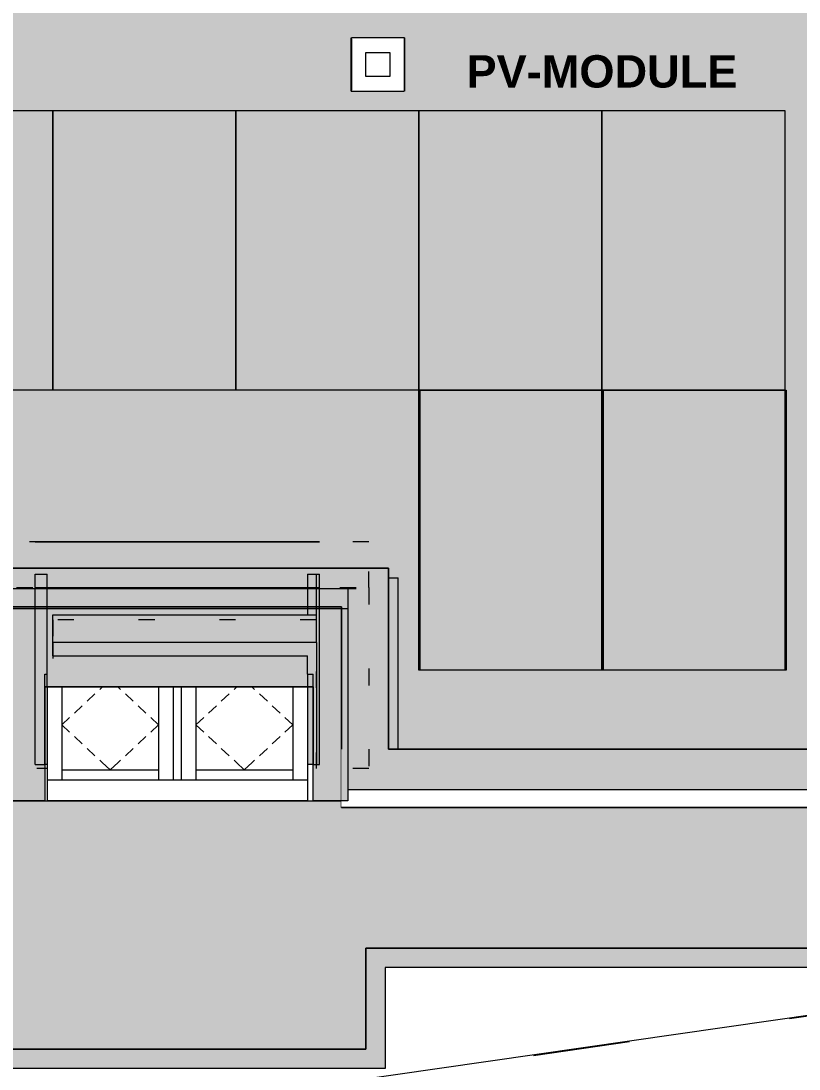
# Model space of a CAD drawing. Header units: metres. Extents: x -4 to 206, y -18 to 45.
# Drawn here: x 180.76 to 185.58, y 8.15 to 14.63 of the extents above; entities that cross this region are included whole.
import ezdxf

# ---------------------------------------------------------------- set-up
doc = ezdxf.new("R2010")
doc.units = ezdxf.units.M
doc.header["$MEASUREMENT"] = 0
doc.set_wipeout_variables(frame=1)
for name, pattern in [('Grenzlinie', [1.6, 0.6, -1]), ('UNSICHTBAR', [0.4, 0, -0.4]), ('Wipeout_Contour', [1, 0, -1])]:
    doc.linetypes.add(name, pattern=pattern)
for name, color, linetype in [('110 Wand Aussen', 7, 'Continuous'), ('112 Wand Aussen - Schachtwände', 7, 'Continuous'), ('140 Brüstung', 7, 'Continuous'), ('310 Dachkonstruktion massiv', 7, 'Continuous'), ('325 Dachfenster', 7, 'Continuous'), ('330 Dachaufbau', 7, 'Continuous'), ('905 VP Beschriftung Übersicht.Übersicht', 7, 'Continuous'), ('925 Vorentwurf Beschriftung', 7, 'Continuous'), ('Neubau_840 Baulinien', 7, 'Continuous')]:
    doc.layers.add(name, color=color, linetype=linetype)
doc.styles.add('ERSTELLTER_STIL_8', font='arial.ttf')
doc.linetypes.add('Grenze Grundstück', pattern='A,0,[1,415_260415_PP_VA_1_6 3 St1.Shx,S=0.00031746,R=0,X=0,Y=0],-0.04,0', length=0.04)

# ---------------------------------------------------------------- blocks, each defined once
blk = doc.blocks.new('Wand_10_3', base_point=(182.7842, 11.1839))
at = {"layer": '110 Wand Aussen', "color": 7, "linetype": 'Continuous', "lineweight": 13, "flags": 128}
for points in [[(182.7842, 11.1839), (182.7842, 9.8733)], [(182.7842, 11.1839), (182.7892, 11.1839)], [(182.7892, 11.1839), (182.9092, 11.1839)], [(182.9092, 11.1839), (182.9142, 11.1839)], [(182.9142, 11.1839), (183.0942, 11.1839)], [(183.0942, 9.8733), (183.0942, 11.1839)], [(182.7842, 9.8733), (182.7892, 9.8733)], [(182.7892, 9.8733), (182.9092, 9.8733)], [(182.9092, 9.8733), (182.9142, 9.8733)], [(182.9142, 9.8733), (183.0942, 9.8733)]]:
    blk.add_lwpolyline(points, dxfattribs=at)
blk = doc.blocks.new('Wand_123_3', base_point=(183.0442, 14.2833))
at = {"color": 254, "linetype": 'Wipeout_Contour', "lineweight": 0, "ltscale": 551.657346}
blk.add_wipeout([(183.1292, 14.5183), (183.1342, 14.5233), (183.1292, 14.5233)], dxfattribs=at).dxf.layer = '112 Wand Aussen - Schachtwände'
at = {"color": 254, "linetype": 'Wipeout_Contour', "lineweight": 0, "ltscale": 551.502437}
blk.add_wipeout([(183.1292, 14.1933), (183.1342, 14.1933), (183.1292, 14.1983)], dxfattribs=at).dxf.layer = '112 Wand Aussen - Schachtwände'
at = {"color": 254, "linetype": 'Wipeout_Contour', "lineweight": 0, "ltscale": 551.568551}
blk.add_wipeout([(183.0892, 14.4783), (183.1292, 14.5183), (183.0892, 14.5183)], dxfattribs=at).dxf.layer = '112 Wand Aussen - Schachtwände'
at = {"color": 254, "linetype": 'Wipeout_Contour', "lineweight": 0, "ltscale": 551.42143}
blk.add_wipeout([(183.0892, 14.1983), (183.1292, 14.1983), (183.0892, 14.2383)], dxfattribs=at).dxf.layer = '112 Wand Aussen - Schachtwände'
at = {"color": 254, "linetype": 'Wipeout_Contour', "lineweight": 0, "ltscale": 551.512008}
blk.add_wipeout([(183.0842, 14.4733), (183.0892, 14.4783), (183.0842, 14.4783)], dxfattribs=at).dxf.layer = '112 Wand Aussen - Schachtwände'
at = {"color": 254, "linetype": 'Wipeout_Contour', "lineweight": 0, "ltscale": 551.378152}
blk.add_wipeout([(183.0842, 14.2383), (183.0892, 14.2383), (183.0842, 14.2433)], dxfattribs=at).dxf.layer = '112 Wand Aussen - Schachtwände'
at = {"color": 254, "linetype": 'Wipeout_Contour', "lineweight": 0, "ltscale": 550.588089}
blk.add_wipeout([(183.1292, 14.1983), (183.1342, 14.1933), (183.1342, 14.1983)], dxfattribs=at).dxf.layer = '112 Wand Aussen - Schachtwände'
at = {"color": 254, "linetype": 'Wipeout_Contour', "lineweight": 0, "ltscale": 551.423222}
blk.add_wipeout([(183.0442, 14.4333), (183.0842, 14.4733), (183.0442, 14.4733)], dxfattribs=at).dxf.layer = '112 Wand Aussen - Schachtwände'
at = {"color": 254, "linetype": 'Wipeout_Contour', "lineweight": 0, "ltscale": 734.777829}
blk.add_wipeout([(183.1292, 14.5183), (183.1292, 14.1983), (183.1342, 14.1983), (183.1342, 14.5183)], dxfattribs=at).dxf.layer = '112 Wand Aussen - Schachtwände'
at = {"color": 254, "linetype": 'Wipeout_Contour', "lineweight": 0, "ltscale": 551.297159}
blk.add_wipeout([(183.0442, 14.2433), (183.0842, 14.2433), (183.0442, 14.2833)], dxfattribs=at).dxf.layer = '112 Wand Aussen - Schachtwände'
at = {"color": 254, "linetype": 'Wipeout_Contour', "lineweight": 0, "ltscale": 550.586024}
blk.add_wipeout([(183.1292, 14.5183), (183.1342, 14.5183), (183.1342, 14.5233)], dxfattribs=at).dxf.layer = '112 Wand Aussen - Schachtwände'
at = {"color": 254, "linetype": 'Wipeout_Contour', "lineweight": 0, "ltscale": 550.544827}
blk.add_wipeout([(183.0892, 14.2383), (183.1292, 14.1983), (183.1292, 14.2383)], dxfattribs=at).dxf.layer = '112 Wand Aussen - Schachtwände'
at = {"layer": '112 Wand Aussen - Schachtwände', "color": 7, "linetype": 'Continuous', "lineweight": 18, "flags": 128}
blk.add_lwpolyline([(183.1342, 14.1933), (183.1292, 14.1933)], dxfattribs=at)
at = {"color": 254, "linetype": 'Wipeout_Contour', "lineweight": 0, "ltscale": 734.688003}
blk.add_wipeout([(183.0892, 14.4783), (183.0892, 14.2383), (183.1292, 14.2383), (183.1292, 14.4783)], dxfattribs=at).dxf.layer = '112 Wand Aussen - Schachtwände'
at = {"color": 254, "linetype": 'Wipeout_Contour', "lineweight": 0, "ltscale": 550.52946}
blk.add_wipeout([(183.0892, 14.4783), (183.1292, 14.4783), (183.1292, 14.5183)], dxfattribs=at).dxf.layer = '112 Wand Aussen - Schachtwände'
at = {"color": 254, "linetype": 'Wipeout_Contour', "lineweight": 0, "ltscale": 550.464087}
blk.add_wipeout([(183.0842, 14.2433), (183.0892, 14.2383), (183.0892, 14.2433)], dxfattribs=at).dxf.layer = '112 Wand Aussen - Schachtwände'
at = {"layer": '112 Wand Aussen - Schachtwände', "color": 7, "linetype": 'Continuous', "lineweight": 18, "flags": 128}
for points in [[(183.1342, 14.5233), (183.1292, 14.5233)], [(183.1342, 14.1933), (183.1342, 14.5233)]]:
    blk.add_lwpolyline(points, dxfattribs=at)
at = {"color": 254, "linetype": 'Wipeout_Contour', "lineweight": 0, "ltscale": 734.598285}
blk.add_wipeout([(183.0842, 14.4733), (183.0842, 14.2433), (183.0892, 14.2433), (183.0892, 14.4733)], dxfattribs=at).dxf.layer = '112 Wand Aussen - Schachtwände'
at = {"color": 254, "linetype": 'Wipeout_Contour', "lineweight": 0, "ltscale": 550.440894}
blk.add_wipeout([(183.0842, 14.4733), (183.0892, 14.4733), (183.0892, 14.4783)], dxfattribs=at).dxf.layer = '112 Wand Aussen - Schachtwände'
at = {"color": 254, "linetype": 'Wipeout_Contour', "lineweight": 0, "ltscale": 550.420848}
blk.add_wipeout([(183.0442, 14.2833), (183.0842, 14.2433), (183.0842, 14.2833)], dxfattribs=at).dxf.layer = '112 Wand Aussen - Schachtwände'
at = {"color": 254, "linetype": 'Wipeout_Contour', "lineweight": 0, "ltscale": 734.508497}
blk.add_wipeout([(183.0442, 14.4333), (183.0442, 14.2833), (183.0842, 14.2833), (183.0842, 14.4333)], dxfattribs=at).dxf.layer = '112 Wand Aussen - Schachtwände'
at = {"color": 254, "linetype": 'Wipeout_Contour', "lineweight": 0, "ltscale": 550.384348}
blk.add_wipeout([(183.0442, 14.4333), (183.0842, 14.4333), (183.0842, 14.4733)], dxfattribs=at).dxf.layer = '112 Wand Aussen - Schachtwände'
at = {"layer": '112 Wand Aussen - Schachtwände', "color": 7, "linetype": 'Continuous', "lineweight": 18, "flags": 128}
blk.add_lwpolyline([(183.0442, 14.4333), (183.0442, 14.2833)], dxfattribs=at)
blk = doc.blocks.new('Wand_124_3', base_point=(182.8942, 14.2833))
at = {"color": 254, "linetype": 'Wipeout_Contour', "lineweight": 0, "ltscale": 549.693384}
blk.add_wipeout([(182.8092, 14.5233), (182.8042, 14.5233), (182.8092, 14.5183)], dxfattribs=at).dxf.layer = '112 Wand Aussen - Schachtwände'
at = {"color": 254, "linetype": 'Wipeout_Contour', "lineweight": 0, "ltscale": 549.538489}
blk.add_wipeout([(182.8042, 14.1933), (182.8092, 14.1933), (182.8092, 14.1983)], dxfattribs=at).dxf.layer = '112 Wand Aussen - Schachtwände'
at = {"color": 254, "linetype": 'Wipeout_Contour', "lineweight": 0, "ltscale": 549.77403}
blk.add_wipeout([(182.8492, 14.5183), (182.8092, 14.5183), (182.8492, 14.4783)], dxfattribs=at).dxf.layer = '112 Wand Aussen - Schachtwände'
at = {"color": 254, "linetype": 'Wipeout_Contour', "lineweight": 0, "ltscale": 549.626995}
blk.add_wipeout([(182.8092, 14.1983), (182.8492, 14.1983), (182.8492, 14.2383)], dxfattribs=at).dxf.layer = '112 Wand Aussen - Schachtwände'
at = {"color": 254, "linetype": 'Wipeout_Contour', "lineweight": 0, "ltscale": 550.605676}
blk.add_wipeout([(182.8092, 14.5183), (182.8042, 14.5233), (182.8042, 14.5183)], dxfattribs=at).dxf.layer = '112 Wand Aussen - Schachtwände'
at = {"color": 254, "linetype": 'Wipeout_Contour', "lineweight": 0, "ltscale": 549.817146}
blk.add_wipeout([(182.8542, 14.4783), (182.8492, 14.4783), (182.8542, 14.4733)], dxfattribs=at).dxf.layer = '112 Wand Aussen - Schachtwände'
at = {"color": 254, "linetype": 'Wipeout_Contour', "lineweight": 0, "ltscale": 549.683445}
blk.add_wipeout([(182.8492, 14.2383), (182.8542, 14.2383), (182.8542, 14.2433)], dxfattribs=at).dxf.layer = '112 Wand Aussen - Schachtwände'
at = {"color": 254, "linetype": 'Wipeout_Contour', "lineweight": 0, "ltscale": 733.481818}
blk.add_wipeout([(182.8092, 14.1983), (182.8092, 14.5183), (182.8042, 14.5183), (182.8042, 14.1983)], dxfattribs=at).dxf.layer = '112 Wand Aussen - Schachtwände'
at = {"color": 254, "linetype": 'Wipeout_Contour', "lineweight": 0, "ltscale": 549.897807}
blk.add_wipeout([(182.8942, 14.4733), (182.8542, 14.4733), (182.8942, 14.4333)], dxfattribs=at).dxf.layer = '112 Wand Aussen - Schachtwände'
at = {"color": 254, "linetype": 'Wipeout_Contour', "lineweight": 0, "ltscale": 549.771961}
blk.add_wipeout([(182.8942, 14.2833), (182.8542, 14.2433), (182.8942, 14.2433)], dxfattribs=at).dxf.layer = '112 Wand Aussen - Schachtwände'
at = {"color": 254, "linetype": 'Wipeout_Contour', "lineweight": 0, "ltscale": 550.648809}
blk.add_wipeout([(182.8492, 14.4783), (182.8092, 14.5183), (182.8092, 14.4783)], dxfattribs=at).dxf.layer = '112 Wand Aussen - Schachtwände'
at = {"color": 254, "linetype": 'Wipeout_Contour', "lineweight": 0, "ltscale": 550.608308}
blk.add_wipeout([(182.8042, 14.1983), (182.8042, 14.1933), (182.8092, 14.1983)], dxfattribs=at).dxf.layer = '112 Wand Aussen - Schachtwände'
at = {"layer": '112 Wand Aussen - Schachtwände', "color": 7, "linetype": 'Continuous', "lineweight": 18, "flags": 128}
blk.add_lwpolyline([(182.8042, 14.5233), (182.8092, 14.5233)], dxfattribs=at)
at = {"color": 254, "linetype": 'Wipeout_Contour', "lineweight": 0, "ltscale": 733.571439}
blk.add_wipeout([(182.8492, 14.2383), (182.8492, 14.4783), (182.8092, 14.4783), (182.8092, 14.2383)], dxfattribs=at).dxf.layer = '112 Wand Aussen - Schachtwände'
at = {"color": 254, "linetype": 'Wipeout_Contour', "lineweight": 0, "ltscale": 550.729724}
blk.add_wipeout([(182.8542, 14.4733), (182.8492, 14.4783), (182.8492, 14.4733)], dxfattribs=at).dxf.layer = '112 Wand Aussen - Schachtwände'
at = {"color": 254, "linetype": 'Wipeout_Contour', "lineweight": 0, "ltscale": 550.664737}
blk.add_wipeout([(182.8092, 14.2383), (182.8092, 14.1983), (182.8492, 14.2383)], dxfattribs=at).dxf.layer = '112 Wand Aussen - Schachtwände'
at = {"layer": '112 Wand Aussen - Schachtwände', "color": 7, "linetype": 'Continuous', "lineweight": 18, "flags": 128}
for points in [[(182.8042, 14.5233), (182.8042, 14.1933)], [(182.8042, 14.1933), (182.8092, 14.1933)]]:
    blk.add_lwpolyline(points, dxfattribs=at)
at = {"color": 254, "linetype": 'Wipeout_Contour', "lineweight": 0, "ltscale": 733.661169}
blk.add_wipeout([(182.8542, 14.2433), (182.8542, 14.4733), (182.8492, 14.4733), (182.8492, 14.2433)], dxfattribs=at).dxf.layer = '112 Wand Aussen - Schachtwände'
at = {"color": 254, "linetype": 'Wipeout_Contour', "lineweight": 0, "ltscale": 550.77288}
blk.add_wipeout([(182.8942, 14.4333), (182.8542, 14.4733), (182.8542, 14.4333)], dxfattribs=at).dxf.layer = '112 Wand Aussen - Schachtwände'
at = {"color": 254, "linetype": 'Wipeout_Contour', "lineweight": 0, "ltscale": 550.753472}
blk.add_wipeout([(182.8492, 14.2433), (182.8492, 14.2383), (182.8542, 14.2433)], dxfattribs=at).dxf.layer = '112 Wand Aussen - Schachtwände'
at = {"color": 254, "linetype": 'Wipeout_Contour', "lineweight": 0, "ltscale": 733.75083}
blk.add_wipeout([(182.8942, 14.2833), (182.8942, 14.4333), (182.8542, 14.4333), (182.8542, 14.2833)], dxfattribs=at).dxf.layer = '112 Wand Aussen - Schachtwände'
at = {"color": 254, "linetype": 'Wipeout_Contour', "lineweight": 0, "ltscale": 550.80992}
blk.add_wipeout([(182.8542, 14.2833), (182.8542, 14.2433), (182.8942, 14.2833)], dxfattribs=at).dxf.layer = '112 Wand Aussen - Schachtwände'
at = {"layer": '112 Wand Aussen - Schachtwände', "color": 7, "linetype": 'Continuous', "lineweight": 18, "flags": 128}
blk.add_lwpolyline([(182.8942, 14.2833), (182.8942, 14.4333)], dxfattribs=at)
blk = doc.blocks.new('Wand_125_3', base_point=(182.8942, 14.2833))
at = {"color": 254, "linetype": 'Wipeout_Contour', "lineweight": 0, "ltscale": 734.078982}
blk.add_wipeout([(182.8092, 14.1933), (183.1292, 14.1933), (183.1292, 14.1983), (182.8092, 14.1983)], dxfattribs=at).dxf.layer = '112 Wand Aussen - Schachtwände'
at = {"color": 254, "linetype": 'Wipeout_Contour', "lineweight": 0, "ltscale": 734.085972}
blk.add_wipeout([(182.8492, 14.1983), (183.0892, 14.1983), (183.0892, 14.2383), (182.8492, 14.2383)], dxfattribs=at).dxf.layer = '112 Wand Aussen - Schachtwände'
at = {"layer": '112 Wand Aussen - Schachtwände', "color": 7, "linetype": 'Continuous', "lineweight": 18, "flags": 128}
blk.add_lwpolyline([(182.8092, 14.1933), (183.1292, 14.1933)], dxfattribs=at)
at = {"color": 254, "linetype": 'Wipeout_Contour', "lineweight": 0, "ltscale": 734.092965}
blk.add_wipeout([(182.8542, 14.2383), (183.0842, 14.2383), (183.0842, 14.2433), (182.8542, 14.2433)], dxfattribs=at).dxf.layer = '112 Wand Aussen - Schachtwände'
at = {"color": 254, "linetype": 'Wipeout_Contour', "lineweight": 0, "ltscale": 734.099976}
blk.add_wipeout([(183.0442, 14.2833), (182.8942, 14.2833), (182.8942, 14.2433), (183.0442, 14.2433)], dxfattribs=at).dxf.layer = '112 Wand Aussen - Schachtwände'
at = {"layer": '112 Wand Aussen - Schachtwände', "color": 7, "linetype": 'Continuous', "lineweight": 18, "flags": 128}
blk.add_lwpolyline([(183.0442, 14.2833), (182.8942, 14.2833)], dxfattribs=at)
blk = doc.blocks.new('Wand_126_3', base_point=(182.8942, 14.4333))
at = {"color": 254, "linetype": 'Wipeout_Contour', "lineweight": 0, "ltscale": 734.180682}
blk.add_wipeout([(182.8092, 14.5183), (183.1292, 14.5183), (183.1292, 14.5233), (182.8092, 14.5233)], dxfattribs=at).dxf.layer = '112 Wand Aussen - Schachtwände'
at = {"color": 254, "linetype": 'Wipeout_Contour', "lineweight": 0, "ltscale": 734.173591}
blk.add_wipeout([(182.8492, 14.4783), (183.0892, 14.4783), (183.0892, 14.5183), (182.8492, 14.5183)], dxfattribs=at).dxf.layer = '112 Wand Aussen - Schachtwände'
at = {"layer": '112 Wand Aussen - Schachtwände', "color": 7, "linetype": 'Continuous', "lineweight": 18, "flags": 128}
blk.add_lwpolyline([(183.1292, 14.5233), (182.8092, 14.5233)], dxfattribs=at)
at = {"color": 254, "linetype": 'Wipeout_Contour', "lineweight": 0, "ltscale": 734.166502}
blk.add_wipeout([(182.8542, 14.4733), (183.0842, 14.4733), (183.0842, 14.4783), (182.8542, 14.4783)], dxfattribs=at).dxf.layer = '112 Wand Aussen - Schachtwände'
at = {"color": 254, "linetype": 'Wipeout_Contour', "lineweight": 0, "ltscale": 734.159433}
blk.add_wipeout([(182.8942, 14.4333), (183.0442, 14.4333), (183.0442, 14.4733), (182.8942, 14.4733)], dxfattribs=at).dxf.layer = '112 Wand Aussen - Schachtwände'
at = {"layer": '112 Wand Aussen - Schachtwände', "color": 7, "linetype": 'Continuous', "lineweight": 18, "flags": 128}
blk.add_lwpolyline([(182.8942, 14.4333), (183.0442, 14.4333)], dxfattribs=at)
blk = doc.blocks.new('Wand_146_3', base_point=(182.9142, 11.1233))
at = {"color": 254, "linetype": 'Wipeout_Contour', "lineweight": 0, "ltscale": 733.62057}
blk.add_wipeout([(182.7443, 11.2434), (182.7443, 11.0035), (182.7444, 11.0035), (183.0343, 11.2434)], dxfattribs=at).dxf.layer = '140 Brüstung'
at = {"color": 254, "linetype": 'Wipeout_Contour', "lineweight": 0, "ltscale": 549.757303}
blk.add_wipeout([(182.7443, 11.0034), (182.7444, 11.0035), (182.7443, 11.0035)], dxfattribs=at).dxf.layer = '140 Brüstung'
at = {"color": 254, "linetype": 'Wipeout_Contour', "lineweight": 0, "ltscale": 549.291735}
blk.add_wipeout([(182.7444, 11.0035), (183.0343, 11.0035), (183.0343, 11.2434)], dxfattribs=at).dxf.layer = '140 Brüstung'
at = {"layer": '140 Brüstung', "color": 7, "linetype": 'Continuous', "lineweight": 18, "flags": 128}
blk.add_lwpolyline([(183.0343, 11.2434), (182.7443, 11.2434)], dxfattribs=at)
at = {"color": 254, "linetype": 'Wipeout_Contour', "lineweight": 0, "ltscale": 916.385829}
blk.add_wipeout([(183.0343, 10.1234), (183.0343, 11.0035), (182.7444, 11.0035), (182.7443, 11.0034), (182.7443, 10.1234)], dxfattribs=at).dxf.layer = '140 Brüstung'
at = {"layer": '140 Brüstung', "color": 7, "linetype": 'Continuous', "lineweight": 18, "flags": 128}
blk.add_lwpolyline([(183.0343, 10.1234), (183.0343, 11.2434)], dxfattribs=at)
at = {"color": 254, "linetype": 'Wipeout_Contour', "lineweight": 0, "ltscale": 914.777814}
blk.add_wipeout([(182.7443, 9.7635), (182.7443, 9.7635), (182.7443, 11.0032), (182.7441, 11.0032), (182.7441, 9.7635)], dxfattribs=at).dxf.layer = '140 Brüstung'
at = {"layer": '140 Brüstung', "color": 7, "linetype": 'Continuous', "lineweight": 18}
for p, q in [((182.7443, 11.0034), (182.7443, 11.0035)), ((182.7443, 11.0032), (182.7443, 11.0034)), ((182.7443, 9.7635), (182.7443, 11.0032)), ((182.7443, 9.7635), (182.7443, 9.7635))]:
    blk.add_line(p, q, dxfattribs=at)
at = {"layer": '140 Brüstung', "color": 7, "linetype": 'Continuous', "lineweight": 18, "flags": 128}
blk.add_lwpolyline([(182.7441, 11.0032), (182.7441, 9.7635)], dxfattribs=at)
blk = doc.blocks.new('Wand_147_3', base_point=(182.9142, 10.0033))
at = {"color": 254, "linetype": 'Wipeout_Contour', "lineweight": 0, "ltscale": 549.871476}
blk.add_wipeout([(182.7443, 9.7635), (183.0343, 10.1234), (182.7443, 10.1234)], dxfattribs=at).dxf.layer = '140 Brüstung'
at = {"color": 254, "linetype": 'Wipeout_Contour', "lineweight": 0, "ltscale": 558.058239}
blk.add_wipeout([(185.7142, 10.1234), (186.0041, 9.7635), (186.0041, 10.1234)], dxfattribs=at).dxf.layer = '140 Brüstung'
at = {"color": 254, "linetype": 'Wipeout_Contour', "lineweight": 0, "ltscale": 549.542533}
blk.add_wipeout([(182.7443, 9.7635), (182.7441, 9.7635), (182.7441, 9.7632)], dxfattribs=at).dxf.layer = '140 Brüstung'
at = {"color": 254, "linetype": 'Wipeout_Contour', "lineweight": 0, "ltscale": 558.30982}
blk.add_wipeout([(186.0043, 9.7635), (186.0041, 9.7635), (186.0043, 9.7632)], dxfattribs=at).dxf.layer = '140 Brüstung'
at = {"color": 254, "linetype": 'Wipeout_Contour', "lineweight": 0, "ltscale": 732.566997}
blk.add_wipeout([(183.0343, 10.1234), (182.7443, 9.7635), (182.7443, 9.7635), (183.0343, 9.7635)], dxfattribs=at).dxf.layer = '140 Brüstung'
at = {"color": 254, "linetype": 'Wipeout_Contour', "lineweight": 0, "ltscale": 738.570868}
blk.add_wipeout([(185.7142, 10.1234), (183.0343, 10.1234), (183.0343, 9.7635), (185.7142, 9.7635)], dxfattribs=at).dxf.layer = '140 Brüstung'
at = {"color": 254, "linetype": 'Wipeout_Contour', "lineweight": 0, "ltscale": 744.429891}
blk.add_wipeout([(185.7142, 9.7635), (186.0041, 9.7635), (186.0041, 9.7635), (185.7142, 10.1234)], dxfattribs=at).dxf.layer = '140 Brüstung'
at = {"layer": '140 Brüstung', "color": 7, "linetype": 'Continuous', "lineweight": 18, "flags": 128}
blk.add_lwpolyline([(185.7142, 10.1234), (183.0343, 10.1234)], dxfattribs=at)
at = {"color": 254, "linetype": 'Wipeout_Contour', "lineweight": 0, "ltscale": 738.532054}
blk.add_wipeout([(186.0041, 9.7635), (182.7443, 9.7635), (182.7443, 9.7632), (186.0041, 9.7632)], dxfattribs=at).dxf.layer = '140 Brüstung'
at = {"layer": '140 Brüstung', "color": 7, "linetype": 'Continuous', "lineweight": 18}
blk.add_line((182.7443, 9.7635), (182.7443, 9.7635), dxfattribs=at)
at = {"layer": '140 Brüstung', "color": 7, "linetype": 'Continuous', "lineweight": 18, "flags": 128}
blk.add_lwpolyline([(182.7441, 9.7632), (182.7441, 9.7635)], dxfattribs=at)
at = {"color": 254, "linetype": 'Wipeout_Contour', "lineweight": 0, "ltscale": 745.906377}
blk.add_wipeout([(186.0041, 9.7635), (186.0041, 9.7635), (186.0041, 9.7632), (186.0043, 9.7632)], dxfattribs=at).dxf.layer = '140 Brüstung'
at = {"layer": '140 Brüstung', "color": 7, "linetype": 'Continuous', "lineweight": 18}
for q in [(182.7443, 9.7635), (186.0041, 9.7635)]:
    blk.add_line((186.0041, 9.7635), q, dxfattribs=at)
at = {"layer": '140 Brüstung', "color": 7, "linetype": 'Continuous', "lineweight": 18, "flags": 128}
for points in [[(182.7441, 9.7632), (186.0043, 9.7632)], [(186.0043, 9.7632), (186.0043, 9.7635)]]:
    blk.add_lwpolyline(points, dxfattribs=at)
blk = doc.blocks.new('Wand_175_3', base_point=(180.4142, 11.1233))
at = {"color": 254, "linetype": 'Wipeout_Contour', "lineweight": 0, "ltscale": 543.227929}
blk.add_wipeout([(180.5843, 11.0032), (180.5841, 11.0034), (180.5841, 11.0032)], dxfattribs=at).dxf.layer = '140 Brüstung'
at = {"color": 254, "linetype": 'Wipeout_Contour', "lineweight": 0, "ltscale": 548.698682}
blk.add_wipeout([(182.7443, 11.0034), (182.7441, 11.0032), (182.7443, 11.0032)], dxfattribs=at).dxf.layer = '140 Brüstung'
at = {"color": 254, "linetype": 'Wipeout_Contour', "lineweight": 0, "ltscale": 728.01997}
blk.add_wipeout([(182.7443, 11.2434), (180.5841, 11.2434), (180.5841, 11.0035), (182.7443, 11.0035)], dxfattribs=at).dxf.layer = '140 Brüstung'
at = {"layer": '140 Brüstung', "color": 7, "linetype": 'Continuous', "lineweight": 18, "flags": 128}
blk.add_lwpolyline([(182.7443, 11.2434), (180.5841, 11.2434)], dxfattribs=at)
at = {"color": 254, "linetype": 'Wipeout_Contour', "lineweight": 0, "ltscale": 723.722014}
blk.add_wipeout([(180.5841, 11.0035), (180.5841, 11.0034), (180.5843, 11.0032), (180.5843, 11.0035)], dxfattribs=at).dxf.layer = '140 Brüstung'
at = {"color": 254, "linetype": 'Wipeout_Contour', "lineweight": 0, "ltscale": 727.990697}
blk.add_wipeout([(182.7441, 11.0035), (180.5843, 11.0035), (180.5843, 11.0032), (182.7441, 11.0032)], dxfattribs=at).dxf.layer = '140 Brüstung'
at = {"layer": '140 Brüstung', "color": 7, "linetype": 'Continuous', "lineweight": 18}
for p in [(180.5841, 11.0034), (180.5843, 11.0035)]:
    blk.add_line(p, (180.5841, 11.0035), dxfattribs=at)
at = {"color": 254, "linetype": 'Wipeout_Contour', "lineweight": 0, "ltscale": 732.345985}
blk.add_wipeout([(182.7441, 11.0035), (182.7441, 11.0032), (182.7443, 11.0034), (182.7443, 11.0035)], dxfattribs=at).dxf.layer = '140 Brüstung'
at = {"layer": '140 Brüstung', "color": 7, "linetype": 'Continuous', "lineweight": 18}
for p, q in [((182.7441, 11.0035), (180.5843, 11.0035)), ((182.7443, 11.0035), (182.7441, 11.0035)), ((182.7443, 11.0034), (182.7443, 11.0035))]:
    blk.add_line(p, q, dxfattribs=at)
at = {"layer": '140 Brüstung', "color": 7, "linetype": 'Continuous', "lineweight": 18, "flags": 128}
blk.add_lwpolyline([(180.5843, 11.0032), (182.7441, 11.0032)], dxfattribs=at)
blk = doc.blocks.new('Dachfläche_3_3', base_point=(180.2342, 10.0033))
at = {"layer": '310 Dachkonstruktion massiv', "color": 255, "linetype": 'UNSICHTBAR', "lineweight": 13, "flags": 128}
for points in [[(182.9143, 11.4062), (180.2342, 11.4062)], [(180.2342, 11.4062), (180.2342, 11.1233)], [(182.9143, 11.1233), (182.9143, 11.4062)], [(180.2342, 10.0033), (180.2342, 11.1233)], [(180.2342, 11.1233), (182.9143, 11.1233)], [(182.9143, 11.1233), (182.9143, 10.0033)], [(180.9593, 10.9227), (180.9593, 10.0033)], [(182.5893, 10.9227), (180.9593, 10.9227)], [(182.5893, 10.0033), (182.5893, 10.9227)], [(180.9593, 10.0033), (180.2342, 10.0033)], [(182.9143, 10.0033), (182.5893, 10.0033)]]:
    blk.add_lwpolyline(points, dxfattribs=at)
blk = doc.blocks.new('Dachfläche_6_3', base_point=(180.2342, 10.0033))
at = {"layer": '310 Dachkonstruktion massiv', "color": 255, "linetype": 'UNSICHTBAR', "lineweight": 13, "flags": 128}
for points in [[(180.2342, 10.0033), (180.2342, 11.1183)], [(180.2342, 11.1183), (182.9143, 11.1183)], [(182.9143, 11.1183), (182.9143, 10.0033)], [(180.9593, 10.7839), (180.9593, 10.0033)], [(182.5893, 10.7839), (180.9593, 10.7839)], [(182.5893, 10.0033), (182.5893, 10.7839)], [(180.9593, 10.0033), (180.2342, 10.0033)], [(182.9143, 10.0033), (182.5893, 10.0033)]]:
    blk.add_lwpolyline(points, dxfattribs=at)
blk = doc.blocks.new('VELUX SlopeRoofBundle[11]_3', base_point=(168.0292, 39.9833))
at = {"color": 254, "linetype": 'Wipeout_Contour', "lineweight": 0, "ltscale": 726.378484}
blk.add_wipeout([(180.9232, 9.8033), (181.7282, 9.8033), (181.7282, 9.9321), (180.9232, 9.9321)], dxfattribs=at).dxf.layer = '325 Dachfenster'
at = {"color": 254, "linetype": 'Wipeout_Contour', "lineweight": 0, "ltscale": 729.593738}
blk.add_wipeout([(182.5332, 9.9321), (181.7282, 9.9321), (181.7282, 9.8033), (182.5332, 9.8033)], dxfattribs=at).dxf.layer = '325 Dachfenster'
at = {"layer": '325 Dachfenster', "linetype": 'Continuous', "lineweight": 0, "flags": 128}
blk.add_lwpolyline([(182.5332, 9.8033), (181.7282, 9.8033), (180.9232, 9.8033)], dxfattribs=at)
at = {"color": 254, "linetype": 'Wipeout_Contour', "lineweight": 0, "ltscale": 728.064462}
blk.add_wipeout([(180.9232, 9.9321), (182.5332, 9.9321), (182.5332, 10.5088), (180.9232, 10.5088)], dxfattribs=at).dxf.layer = '325 Dachfenster'
at = {"layer": '325 Dachfenster', "linetype": 'Continuous', "lineweight": 0, "flags": 128}
for points in [[(180.9232, 10.5088), (180.9232, 10.0295), (180.9232, 9.9321), (180.9232, 9.8033)], [(180.9232, 10.5088), (182.5332, 10.5088)], [(181.0132, 10.5088), (181.0132, 9.9321)], [(181.2657, 10.5088), (181.2647, 10.5079), (181.2495, 10.4937)], [(181.3606, 10.5088), (181.3617, 10.5079), (181.3769, 10.4937)], [(181.6132, 10.5088), (181.6132, 9.9321)], [(181.7032, 10.5088), (181.7032, 9.9321)], [(181.7532, 10.5088), (181.7532, 9.9321)], [(181.8432, 10.5088), (181.8432, 9.9321)], [(182.0957, 10.5088), (182.0947, 10.5079), (182.0795, 10.4937)], [(182.1906, 10.5088), (182.1917, 10.5079), (182.2069, 10.4937)], [(182.4432, 10.5088), (182.4432, 9.9321)], [(182.5332, 10.5088), (182.5332, 10.0295), (182.5332, 9.9321), (182.5332, 9.8033)], [(181.2192, 10.4656), (181.1707, 10.4206)], [(181.4072, 10.4656), (181.4557, 10.4206)], [(182.0492, 10.4656), (182.0007, 10.4206)], [(182.2372, 10.4656), (182.2857, 10.4206)], [(181.1404, 10.3925), (181.0919, 10.3474)], [(181.486, 10.3925), (181.5344, 10.3474)], [(181.9704, 10.3925), (181.9219, 10.3474)], [(182.316, 10.3925), (182.3644, 10.3474)], [(181.0617, 10.3193), (181.0132, 10.2743)], [(181.5647, 10.3193), (181.6132, 10.2743)], [(181.8917, 10.3193), (181.8432, 10.2743)], [(182.3947, 10.3193), (182.4432, 10.2743)], [(181.0617, 10.2293), (181.0132, 10.2743)], [(181.5647, 10.2293), (181.6132, 10.2743)], [(181.8917, 10.2293), (181.8432, 10.2743)], [(182.3947, 10.2293), (182.4432, 10.2743)], [(181.1404, 10.1562), (181.0919, 10.2012)], [(181.486, 10.1562), (181.5344, 10.2012)], [(181.9704, 10.1562), (181.9219, 10.2012)], [(182.316, 10.1562), (182.3644, 10.2012)], [(181.2192, 10.083), (181.1707, 10.128)], [(181.4072, 10.083), (181.4557, 10.128)], [(182.0492, 10.083), (182.0007, 10.128)], [(182.2372, 10.083), (182.2857, 10.128)], [(181.3132, 9.9957), (181.2647, 10.0407), (181.2495, 10.0549)], [(181.3132, 9.9957), (181.3617, 10.0407), (181.3769, 10.0549)], [(182.1432, 9.9957), (182.0947, 10.0407), (182.0795, 10.0549)], [(182.1432, 9.9957), (182.1917, 10.0407), (182.2069, 10.0549)], [(181.0132, 9.9957), (181.6132, 9.9957)], [(181.8432, 9.9957), (182.4432, 9.9957)], [(182.5332, 9.9321), (180.9232, 9.9321)]]:
    blk.add_lwpolyline(points, dxfattribs=at)
blk = doc.blocks.new('Dachfläche_15_3', base_point=(182.6082, 10.0295))
at = {"layer": '325 Dachfenster', "linetype": 'Continuous', "lineweight": 0, "true_color": 0x000000}
for points in [[(180.9232, 10.0295), (180.9232, 10.5088), (180.909, 10.5088), (180.909, 10.0295)], [(182.5332, 10.0295), (182.569, 10.0295), (182.569, 10.5088), (182.5332, 10.5088)]]:
    blk.add_hatch(color=18, dxfattribs=at).paths.add_polyline_path(points)
at = {"layer": '325 Dachfenster', "color": 7, "linetype": 'Continuous', "lineweight": 13, "true_color": 0xf4f4f4, "flags": 128}
for points in [[(182.6082, 11.4062), (180.8482, 11.4062)], [(180.8482, 11.4062), (180.8482, 11.4062)], [(182.6082, 11.4062), (180.8482, 11.4062)], [(180.8482, 11.4062), (180.8482, 11.4061)], [(180.8482, 11.4061), (182.6082, 11.4061)], [(182.6082, 11.4062), (182.6082, 11.4062)], [(182.6082, 11.4061), (182.6082, 11.4062)], [(180.8482, 11.2062), (180.9232, 11.2062)], [(180.8482, 11.2061), (180.8482, 11.2062)], [(180.8482, 11.2061), (180.9232, 11.2061)], [(180.8482, 11.1233), (180.8482, 11.2061)], [(180.9232, 11.2061), (180.9232, 11.2062)], [(180.9232, 11.1233), (180.9232, 11.2061)], [(182.5332, 11.2062), (182.6082, 11.2062)], [(182.5332, 11.2061), (182.5332, 11.2062)], [(182.5332, 11.2061), (182.6082, 11.2061)], [(182.5332, 11.2056), (182.5332, 11.2061)], [(182.5332, 11.2056), (182.5893, 11.2056)], [(182.5332, 11.2056), (182.5332, 11.1233)], [(182.5893, 11.1233), (182.5893, 11.2056)], [(182.6082, 11.2061), (182.6082, 11.2062)], [(182.6082, 11.1233), (182.6082, 11.2061)], [(180.8482, 11.1233), (182.6082, 11.1233)], [(180.8482, 11.1233), (180.8482, 11.1183)], [(180.8482, 10.0295), (180.8482, 11.1183)], [(180.8482, 11.1183), (182.6082, 11.1183)], [(180.9232, 10.5866), (180.9232, 11.1183)], [(182.5332, 11.1183), (182.5332, 10.9536)], [(182.5893, 10.9536), (182.5893, 11.1183)], [(182.6082, 11.1183), (182.6082, 11.1233)], [(182.6082, 10.0295), (182.6082, 11.1183)], [(180.9593, 10.9536), (182.5893, 10.9536)], [(180.9593, 10.7839), (180.9593, 10.9536)], [(182.5893, 10.7839), (182.5893, 10.9536)], [(180.9593, 10.7014), (180.9593, 10.7839)], [(182.5893, 10.7839), (180.9593, 10.7839)], [(182.5893, 10.7839), (182.5893, 10.0295)], [(180.9593, 10.7014), (182.5332, 10.7014)], [(182.5332, 10.5866), (182.5332, 10.7014)], [(180.909, 10.5866), (180.9232, 10.5866)], [(180.909, 10.5088), (180.909, 10.5866)], [(180.9232, 10.5088), (180.9232, 10.5866)], [(182.5332, 10.5866), (182.5332, 10.5088)], [(182.5332, 10.5866), (182.569, 10.5866)], [(182.569, 10.5088), (182.569, 10.5866)], [(180.909, 10.5088), (180.9232, 10.5088)], [(180.909, 10.0295), (180.909, 10.5088)], [(182.5332, 10.5088), (182.569, 10.5088)], [(182.569, 10.5088), (182.569, 10.0295)], [(180.8482, 10.0295), (180.909, 10.0295)], [(180.9232, 10.0295), (180.909, 10.0295)], [(182.569, 10.0295), (182.5332, 10.0295)], [(182.569, 10.0295), (182.5893, 10.0295)], [(182.5893, 10.0295), (182.6082, 10.0295)]]:
    blk.add_lwpolyline(points, dxfattribs=at)
at = {"layer": '325 Dachfenster', "linetype": 'Continuous', "lineweight": 0}
blk.add_blockref('VELUX SlopeRoofBundle[11]_3', (168.0292, 39.9833), dxfattribs=at)
blk = doc.blocks.new('Dachfläche_20_3', base_point=(180.5442, 11.1183))
at = {"layer": '330 Dachaufbau', "linetype": 'Continuous', "lineweight": 0, "true_color": 0x000000}
blk.add_hatch(color=18, dxfattribs=at).paths.add_polyline_path([(182.7842, 9.8033), (182.7842, 11.1183), (180.5442, 11.1183), (180.5442, 9.8033), (180.909, 9.8033), (180.909, 10.5088), (182.569, 10.5088), (182.569, 9.8033)])
at = {"layer": '330 Dachaufbau', "color": 7, "linetype": 'Continuous', "lineweight": 18, "flags": 128}
for points in [[(180.5442, 11.1183), (182.7842, 11.1183)], [(180.5442, 9.8033), (180.5442, 11.1183)], [(182.7842, 11.1183), (182.7842, 9.8033)], [(180.909, 10.5088), (180.909, 9.8033)], [(182.569, 10.5088), (180.909, 10.5088)], [(182.569, 9.8033), (182.569, 10.5088)], [(180.909, 9.8033), (180.5442, 9.8033)], [(182.7842, 9.8033), (182.569, 9.8033)]]:
    blk.add_lwpolyline(points, dxfattribs=at)

msp = doc.modelspace()

# ---------------------------------------------------------------- hatches: boundary and pattern name
at = {"layer": '905 VP Beschriftung Übersicht.Übersicht', "linetype": 'Continuous', "lineweight": 0}
h = msp.add_hatch(color=255, dxfattribs=at)
h.paths.add_polyline_path([(168.3445, 9.7484), (168.3338, 18.3683), (170.5242, 18.3683), (170.5242, 17.4083), (170.9742, 17.4083), (170.9742, 15.5233), (173.4543, 15.5233), (173.4543, 15.5383), (173.4801, 15.5383), (173.4801, 15.9433), (175.2342, 15.9433), (175.2342, 15.5933), (175.5942, 15.5933), (175.5942, 13.8033), (178.2142, 13.8033), (178.2142, 15.5933), (179.1742, 15.5933), (179.1742, 15.9433), (180.6143, 15.9433), (180.6143, 17.9183), (181.3642, 17.9183), (181.3642, 18.3683), (183.2542, 18.3683), (183.2542, 15.5232), (186.6586, 15.5232), (186.6429, 11.8684), (185.7142, 11.8684), (185.7142, 10.1234), (183.0343, 10.1234), (183.0343, 11.2434), (180.2942, 11.2434), (180.2942, 10.5434), (177.4442, 10.5434), (177.4442, 10.0434), (171.9442, 10.0434), (171.9442, 8.7234), (169.3643, 8.7234), (169.3643, 9.7484)])
h.paths.add_polyline_path([(182.8042, 14.5233), (183.1342, 14.5233), (183.1342, 14.1933), (182.8042, 14.1933)], flags=0)
for points in [[(179.8257, 14.0733), (180.9582, 14.0733), (180.9582, 12.3433), (179.8257, 12.3433)], [(180.9582, 14.0733), (182.0907, 14.0733), (182.0907, 12.3433), (180.9582, 12.3433)], [(182.0907, 14.0733), (183.2233, 14.0733), (183.2233, 12.3433), (182.0907, 12.3433)], [(183.2233, 14.0733), (184.3558, 14.0733), (184.3558, 12.3433), (183.2233, 12.3433)], [(184.3558, 14.0733), (185.4883, 14.0733), (185.4883, 12.3433), (184.3558, 12.3433)], [(183.2233, 12.3433), (184.3558, 12.3433), (184.3558, 10.6133), (183.2233, 10.6133)], [(183.2312, 12.3433), (184.3638, 12.3433), (184.3638, 10.6133), (183.2312, 10.6133)], [(184.3558, 12.3433), (185.4883, 12.3433), (185.4883, 10.6133), (184.3558, 10.6133)], [(184.3638, 12.3433), (185.4963, 12.3433), (185.4963, 10.6133), (184.3638, 10.6133)], [(169.1142, 8.4032), (169.1142, 8.4332), (177.6942, 8.4332), (177.6942, 8.9033), (177.9453, 8.9033), (177.9453, 9.0856), (179.6053, 9.0856), (179.6053, 8.9033), (180.5442, 8.9033), (180.5442, 9.8033), (186.4402, 9.8033), (186.4402, 8.8933), (182.8942, 8.8933), (182.8942, 8.2683), (177.5742, 8.2683), (177.5742, 7.4952), (177.0181, 7.4183), (171.8442, 7.4183), (171.8442, 6.7774), (168.5362, 6.7774), (168.5362, 8.4032)]]:
    msp.add_hatch(color=255, dxfattribs=at).paths.add_polyline_path(points)
at = {"layer": '925 Vorentwurf Beschriftung', "linetype": 'Continuous', "lineweight": 13}
msp.add_hatch(color=255, dxfattribs=at).paths.add_polyline_path([(168.5382, 6.7733), (171.8442, 6.7774), (171.8442, 7.4183), (177.0181, 7.4183), (177.5742, 7.4952), (177.5742, 8.2683), (182.8942, 8.2683), (182.8942, 8.8933), (186.4402, 8.8933), (186.4397, 8.7733), (183.0142, 8.7733), (183.0142, 8.1483), (177.6942, 8.1483), (177.6942, 7.3912), (177.0479, 7.2983), (171.9642, 7.2983), (171.9642, 6.6533), (168.5383, 6.6533)])

# ---------------------------------------------------------------- linework, layer by layer
at = {"layer": '905 VP Beschriftung Übersicht.Übersicht', "color": 7, "linetype": 'Continuous', "lineweight": 13, "flags": 128}
msp.add_lwpolyline([(180.6143, 17.9183), (181.3642, 17.9183), (181.3642, 18.3683), (183.2542, 18.3683), (183.2542, 15.5232), (186.6586, 15.5232), (186.6429, 11.8684), (185.7142, 11.8684), (185.7142, 10.1234), (183.0343, 10.1234), (183.0343, 11.2434), (180.2942, 11.2434)], dxfattribs=at)
for points in [[(182.8042, 14.5233), (183.1342, 14.5233), (183.1342, 14.1933), (182.8042, 14.1933)], [(179.8257, 14.0733), (180.9582, 14.0733), (180.9582, 12.3433), (179.8257, 12.3433)], [(180.9582, 14.0733), (182.0907, 14.0733), (182.0907, 12.3433), (180.9582, 12.3433)], [(182.0907, 14.0733), (183.2233, 14.0733), (183.2233, 12.3433), (182.0907, 12.3433)], [(183.2233, 14.0733), (184.3558, 14.0733), (184.3558, 12.3433), (183.2233, 12.3433)], [(184.3558, 14.0733), (185.4883, 14.0733), (185.4883, 12.3433), (184.3558, 12.3433)], [(183.2233, 12.3433), (184.3558, 12.3433), (184.3558, 10.6133), (183.2233, 10.6133)], [(183.2312, 12.3433), (184.3638, 12.3433), (184.3638, 10.6133), (183.2312, 10.6133)], [(184.3558, 12.3433), (185.4883, 12.3433), (185.4883, 10.6133), (184.3558, 10.6133)], [(184.3638, 12.3433), (185.4963, 12.3433), (185.4963, 10.6133), (184.3638, 10.6133)], [(169.1142, 8.4032), (169.1142, 8.4332), (177.6942, 8.4332), (177.6942, 8.9033), (177.9453, 8.9033), (177.9453, 9.0856), (179.6053, 9.0856), (179.6053, 8.9033), (180.5442, 8.9033), (180.5442, 9.8033), (186.4402, 9.8033), (186.4402, 8.8933), (182.8942, 8.8933), (182.8942, 8.2683), (177.5742, 8.2683), (177.5742, 7.4952), (177.0181, 7.4183), (171.8442, 7.4183), (171.8442, 6.7774), (168.5362, 6.7774), (168.5362, 8.4032)]]:
    msp.add_lwpolyline(points, close=True, dxfattribs=at)
at = {"layer": '925 Vorentwurf Beschriftung', "color": 7, "linetype": 'Continuous', "lineweight": 13, "flags": 128}
msp.add_lwpolyline([(168.5382, 6.7733), (171.8442, 6.7774), (171.8442, 7.4183), (177.0181, 7.4183), (177.5742, 7.4952), (177.5742, 8.2683), (182.8942, 8.2683), (182.8942, 8.8933), (186.4402, 8.8933), (186.4397, 8.7733), (183.0142, 8.7733), (183.0142, 8.1483), (177.6942, 8.1483), (177.6942, 7.3912), (177.0479, 7.2983), (171.9642, 7.2983), (171.9642, 6.6533), (168.5383, 6.6533)], close=True, dxfattribs=at)

# ---------------------------------------------------------------- block references
at = {"layer": '110 Wand Aussen', "color": 7, "lineweight": 25}
msp.add_blockref('Wand_10_3', (182.7842, 11.1839), dxfattribs=at)

# ---------------------------------------------------------------- texts
at = {"layer": '905 VP Beschriftung Übersicht.Übersicht', "color": 7, "linetype": 'Continuous', "lineweight": 13, "insert": (184.3558, 14.2127), "char_height": 0.2, "attachment_point": 8, "style": 'ERSTELLTER_STIL_8'}
msp.add_mtext('\\A1;{\\pqc;\\fHelvetica|b1|i0|c0|p0;\\W1.000000;PV-MODULE}', dxfattribs=at)

# ---------------------------------------------------------------- next in the draw order: block references
at = {"layer": '112 Wand Aussen - Schachtwände', "color": 7, "lineweight": 35}
for name, p in [('Wand_124_3', (182.8942, 14.2833)), ('Wand_123_3', (183.0442, 14.2833))]:
    msp.add_blockref(name, p, dxfattribs=at)
at = {"layer": '140 Brüstung', "color": 7, "lineweight": 25}
msp.add_blockref('Wand_146_3', (182.9142, 11.1233), dxfattribs=at)

# ---------------------------------------------------------------- next in the draw order: block references
at = {"layer": '112 Wand Aussen - Schachtwände', "color": 7, "lineweight": 35}
for name, p in [('Wand_126_3', (182.8942, 14.4333)), ('Wand_125_3', (182.8942, 14.2833))]:
    msp.add_blockref(name, p, dxfattribs=at)
at = {"layer": '140 Brüstung', "color": 7, "lineweight": 18}
msp.add_blockref('Wand_175_3', (180.4142, 11.1233), dxfattribs=at)
at = {"layer": '140 Brüstung', "color": 7, "lineweight": 25}
msp.add_blockref('Wand_147_3', (182.9142, 10.0033), dxfattribs=at)

# ---------------------------------------------------------------- next in the draw order: linework, layer by layer
at = {"layer": 'Neubau_840 Baulinien', "color": 254, "linetype": 'Grenze Grundstück', "lineweight": 13, "true_color": 0xe3e3e3}
msp.add_lwpolyline([(168.0292, 39.9831), (187.0142, 39.9821), (186.9872, 28.5382), (186.9327, 20.413), (186.8778, 8.6553), (168.0957, 5.9564), (168.0856, 27.7802)], close=True, dxfattribs=at)
at = {"layer": 'Neubau_840 Baulinien', "color": 1, "linetype": 'Grenzlinie', "lineweight": 25, "true_color": 0xfb0106}
msp.add_lwpolyline([(131.1605, 0.7677), (149.2093, 3.1286), (149.0612, -0.2446), (168.1481, 2.5646), (168.0957, 5.9564), (186.8778, 8.6553), (205.8068, 11.6763)], dxfattribs=at)

# ---------------------------------------------------------------- next in the draw order: block references
at = {"layer": '310 Dachkonstruktion massiv', "color": 255, "linetype": 'UNSICHTBAR', "lineweight": 13}
for name in ['Dachfläche_3_3', 'Dachfläche_6_3']:
    msp.add_blockref(name, (180.2342, 10.0033), dxfattribs=at)

# ---------------------------------------------------------------- next in the draw order: block references
at = {"layer": '325 Dachfenster', "color": 7, "linetype": 'Continuous', "lineweight": 13, "true_color": 0xf4f4f4}
msp.add_blockref('Dachfläche_15_3', (182.6082, 10.0295), dxfattribs=at)

# ---------------------------------------------------------------- next in the draw order: hatches: boundary and pattern name
at = {"layer": '905 VP Beschriftung Übersicht.Übersicht', "linetype": 'Continuous', "lineweight": 13}
h = msp.add_hatch(color=255, dxfattribs=at)
h.paths.add_polyline_path([(171.2242, 15.7733), (171.2242, 18.6183), (168.0835, 18.6183), (168.0949, 9.4984), (169.1143, 9.4984), (169.1143, 8.4734), (172.1942, 8.4734), (172.1942, 9.7934), (177.6942, 9.7934), (177.6942, 10.2934), (180.5442, 10.2934), (180.5442, 10.9934), (182.7843, 10.9934), (182.7843, 9.8734), (185.9642, 9.8734), (185.9642, 11.6184), (186.8918, 11.6184), (186.9096, 15.7732), (183.5042, 15.7732), (183.5042, 18.6183), (180.3643, 18.6183), (180.3643, 16.1933), (178.0046, 16.1933), (178.0046, 14.0129), (175.8038, 14.0129), (175.8038, 16.1933), (173.2043, 16.1933), (173.2043, 15.7733)])
h.paths.add_polyline_path([(180.2942, 11.2434), (183.0343, 11.2434), (183.0343, 10.1234), (185.7142, 10.1234), (185.7142, 11.8684), (186.6429, 11.8684), (186.6586, 15.5232), (183.2542, 15.5232), (183.2542, 18.3683), (180.6143, 18.3683), (180.6143, 15.9433), (178.2546, 15.9433), (178.2546, 13.7629), (175.5538, 13.7629), (175.5538, 15.9433), (173.4543, 15.9433), (173.4543, 15.5233), (170.9742, 15.5233), (170.9742, 18.3683), (168.3338, 18.3683), (168.3445, 9.7484), (169.3643, 9.7484), (169.3643, 8.7234), (171.9442, 8.7234), (171.9442, 10.0434), (177.4442, 10.0434), (177.4442, 10.5434), (180.2942, 10.5434)], flags=0)

# ---------------------------------------------------------------- next in the draw order: linework, layer by layer
at = {"layer": '905 VP Beschriftung Übersicht.Übersicht', "color": 7, "linetype": 'Continuous', "lineweight": 13, "flags": 128}
for points in [[(180.5442, 10.9934), (182.7843, 10.9934), (182.7843, 9.8734), (185.9642, 9.8734), (185.9642, 11.6184), (186.8918, 11.6184), (186.9096, 15.7732), (183.5042, 15.7732), (183.5042, 18.6183), (180.3643, 18.6183)], [(180.2942, 11.2434), (183.0343, 11.2434), (183.0343, 10.1234), (185.7142, 10.1234), (185.7142, 11.8684), (186.6429, 11.8684), (186.6586, 15.5232), (183.2542, 15.5232), (183.2542, 18.3683), (180.6143, 18.3683)]]:
    msp.add_lwpolyline(points, dxfattribs=at)

# ---------------------------------------------------------------- next in the draw order: block references
at = {"layer": '330 Dachaufbau', "color": 7, "linetype": 'Continuous', "lineweight": 18}
msp.add_blockref('Dachfläche_20_3', (180.5442, 11.1183), dxfattribs=at)

doc.saveas('drawing.dxf')
